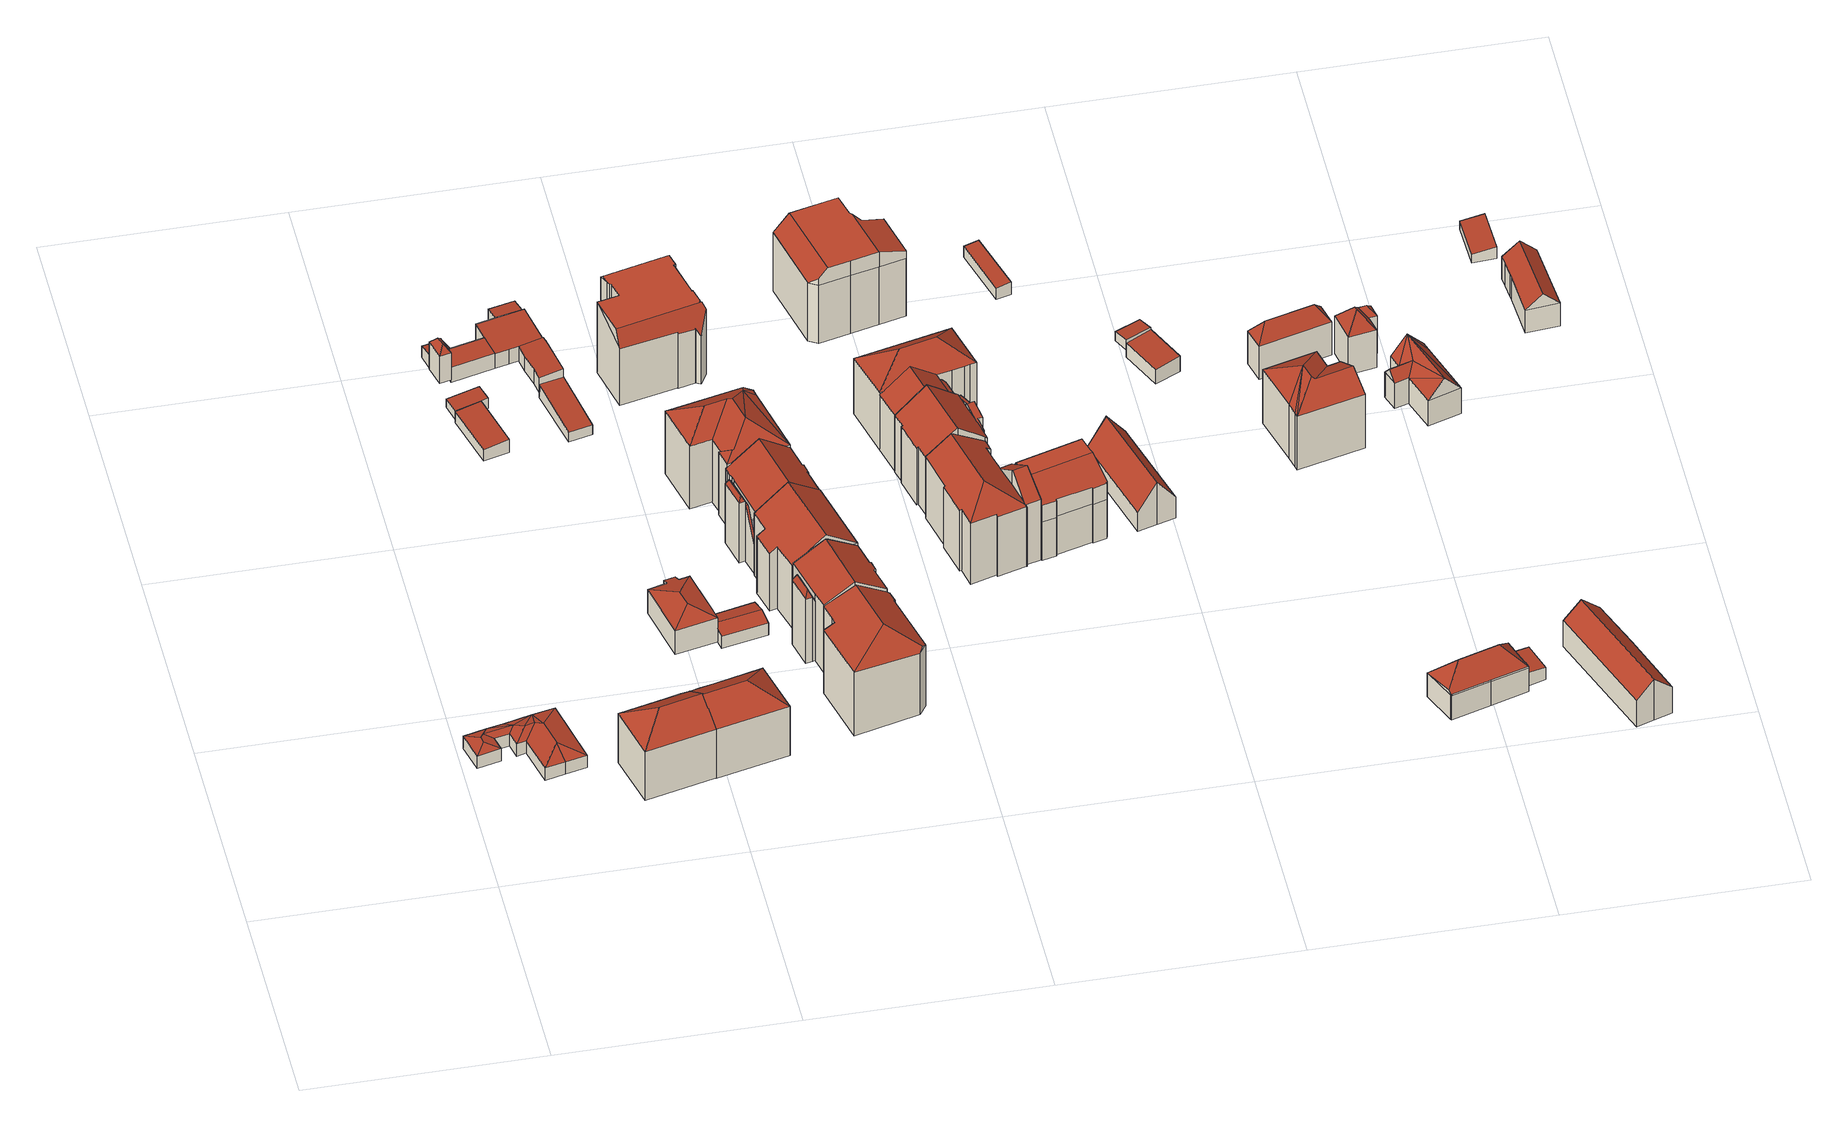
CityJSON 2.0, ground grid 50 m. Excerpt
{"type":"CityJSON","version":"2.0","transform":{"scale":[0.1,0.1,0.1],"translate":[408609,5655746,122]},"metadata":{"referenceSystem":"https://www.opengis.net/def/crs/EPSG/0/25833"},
"CityObjects":{
"building1":{"type":"Building","attributes":{"Dachtyp_tdc":"tdcFreeFormRoof","Gemeindeschluessel":14612000,"Dachneigung":16.59,"QualitaetDacherkennung":28,"Geometrietyp2DReferenz":"3000","measuredHeight":4.47,"function":"31001_9998","roofType":"5000"},"geometry":[{"type":"Solid","lod":"2","boundaries":[[[[0,1,2,3]],[[1,4,5,2]],[[4,6,7,5]],[[6,8,9,7]],[[8,10,11,9]],[[10,12,13,11]],[[12,14,15,13]],[[14,16,17,15]],[[16,18,19,17]],[[18,20,21,19]],[[20,22,23,21]],[[22,24,25,23]],[[24,26,27,25]],[[26,0,3,27]],[[28,29,24,22]],[[30,28,22,20]],[[31,32,30,20,18]],[[31,16,14]],[[16,31,18]],[[32,31,14,12]],[[10,32,12]],[[10,30,32]],[[10,28,30]],[[10,29,28]],[[8,29,10]],[[6,29,8]],[[6,33,29]],[[6,34,33]],[[34,6,4]],[[35,34,4,1]],[[35,1,0]],[[33,34,35,0,26]],[[29,33,26,24]],[[3,2,5,7,9,11,13,15,17,19,21,23,25,27]]]],"semantics":{"surfaces":[{"type":"WallSurface"},{"type":"RoofSurface"},{"type":"GroundSurface"}],"values":[[0,0,0,0,0,0,0,0,0,0,0,0,0,0,1,1,1,1,1,1,1,1,1,1,1,1,1,1,1,1,1,1,1,2]]}}]},
"building2":{"type":"Building","attributes":{"Dachtyp_tdc":"tdcFreeFormRoof","Gemeindeschluessel":14612000,"Dachneigung":33.58,"QualitaetDacherkennung":69,"Geometrietyp2DReferenz":"3000","measuredHeight":16.91,"function":"31001_9998","roofType":"5000"},"geometry":[{"type":"Solid","lod":"2","boundaries":[[[[36,37,38,39]],[[37,40,41,38]],[[40,42,43,41]],[[42,44,45,43]],[[44,46,47,45]],[[46,48,49,47]],[[48,36,39,49]],[[50,51,48]],[[52,50,48,46]],[[44,42,40,37,36,51,50,52]],[[48,51,36]],[[44,52,46]],[[39,38,41,43,45,47,49]]]],"semantics":{"surfaces":[{"type":"WallSurface"},{"type":"RoofSurface"},{"type":"GroundSurface"}],"values":[[0,0,0,0,0,0,0,1,1,1,0,0,2]]}}]},
"building3":{"type":"Building","attributes":{"Dachtyp_tdc":"tdcPolyFlatRoof","Gemeindeschluessel":14612000,"Dachneigung":4.26,"QualitaetDacherkennung":83,"Geometrietyp2DReferenz":"3000","measuredHeight":3.31,"function":"31001_9998","roofType":"2100"},"geometry":[{"type":"Solid","lod":"2","boundaries":[[[[53,54,55,56]],[[54,57,58,55]],[[57,59,60,58]],[[59,53,56,60]],[[59,57,54,53]],[[56,55,58,60]]]],"semantics":{"surfaces":[{"type":"WallSurface"},{"type":"RoofSurface"},{"type":"GroundSurface"}],"values":[[0,0,0,0,1,2]]}}]},
"building4":{"type":"Building","attributes":{"Dachtyp_tdc":"tdcFreeFormRoof","Gemeindeschluessel":14612000,"Dachneigung":53.38,"QualitaetDacherkennung":12,"Geometrietyp2DReferenz":"3000","measuredHeight":8.79,"function":"31001_9998","roofType":"5000"},"geometry":[{"type":"Solid","lod":"2","boundaries":[[[[61,62,63,64]],[[62,65,66,63]],[[65,67,68,66]],[[67,61,64,68]],[[69,67,65]],[[70,69,65,62]],[[70,62,61]],[[69,70,61,67]],[[64,63,66,68]]]],"semantics":{"surfaces":[{"type":"WallSurface"},{"type":"RoofSurface"},{"type":"GroundSurface"}],"values":[[0,0,0,0,1,1,1,1,2]]}}]},
"building5":{"type":"Building","attributes":{"Dachtyp_tdc":"tdcPolyFlatRoof","Gemeindeschluessel":14612000,"Dachneigung":4.42,"QualitaetDacherkennung":56,"Geometrietyp2DReferenz":"3000","measuredHeight":2.73,"function":"31001_9998","roofType":"2100"},"geometry":[{"type":"Solid","lod":"2","boundaries":[[[[71,72,73,74]],[[72,75,76,73]],[[75,77,78,76]],[[77,59,79,78]],[[59,71,74,79]],[[59,77,75,72,71]],[[74,73,76,78,79]]]],"semantics":{"surfaces":[{"type":"WallSurface"},{"type":"RoofSurface"},{"type":"GroundSurface"}],"values":[[0,0,0,0,0,1,2]]}}]},
"building6":{"type":"Building","attributes":{"Dachtyp_tdc":"tdcFreeFormRoof","Gemeindeschluessel":14612000,"Dachneigung":11.32,"QualitaetDacherkennung":28,"Geometrietyp2DReferenz":"3000","measuredHeight":3.62,"function":"31001_9998","roofType":"5000"},"geometry":[{"type":"Solid","lod":"2","boundaries":[[[[80,81,82,83]],[[81,84,85,82]],[[84,86,87,85]],[[86,88,89,87]],[[88,80,83,89]],[[86,84,90,91,88]],[[91,90,81,80]],[[80,88,91]],[[84,81,90]],[[83,82,85,87,89]]]],"semantics":{"surfaces":[{"type":"WallSurface"},{"type":"RoofSurface"},{"type":"GroundSurface"}],"values":[[0,0,0,0,0,1,1,0,0,2]]}}]},
"building7":{"type":"Building","attributes":{"Dachtyp_tdc":"tdcHipAndGableRoof","Gemeindeschluessel":14612000,"Dachneigung":34.45,"QualitaetDacherkennung":66,"Geometrietyp2DReferenz":"3000","measuredHeight":17.11,"function":"31001_9998","roofType":"5000"},"geometry":[{"type":"Solid","lod":"2","boundaries":[[[[46,92,44]],[[93,94,95,96,97,98,99]],[[100,101,94,93]],[[101,46,95,94]],[[46,44,96,95]],[[44,102,97,96]],[[102,103,98,97]],[[103,104,99,98]],[[104,100,93,99]],[[101,100,105]],[[104,103,102,44,92,105,100]],[[101,105,92,46]]]],"semantics":{"surfaces":[{"type":"WallSurface"},{"type":"GroundSurface"},{"type":"RoofSurface"}],"values":[[0,1,0,0,0,0,0,0,0,2,2,2]]}}]},
"building8":{"type":"Building","attributes":{"Gemeindeschluessel":14612000,"Geometrietyp2DReferenz":"3000","function":"31001_9998","roofType":"9999"},"children":["building8-1","building8-2","building8-3"]},
"building8-1":{"type":"BuildingPart","attributes":{"Dachtyp_tdc":"tdcPolyFlatRoof","Dachneigung":4.72,"QualitaetDacherkennung":77,"Geometrietyp2DReferenz":"3000","measuredHeight":4.31,"roofType":"2100"},"parents":["building8"],"geometry":[{"type":"MultiSurface","lod":"2","boundaries":[[[106,107,108,109,110]],[[107,86,111,108]],[[86,84,112,111]],[[84,113,114,112]],[[113,84,86,107,106,115]],[[109,108,111,112,114]]],"semantics":{"surfaces":[{"type":"WallSurface"},{"type":"RoofSurface"},{"type":"GroundSurface"}],"values":[0,0,0,0,1,2]}}]},
"building8-2":{"type":"BuildingPart","attributes":{"Dachtyp_tdc":"tdcPolyFlatRoof","Dachneigung":4.33,"QualitaetDacherkennung":86,"Geometrietyp2DReferenz":"3000","measuredHeight":4.28,"roofType":"2100"},"parents":["building8"],"geometry":[{"type":"MultiSurface","lod":"2","boundaries":[[[116,117,118,119]],[[117,120,121,118]],[[120,122,123,121]],[[124,125,126,127,128]],[[125,129,130,126]],[[129,131,132,130]],[[131,116,119,132]],[[131,129,125,124,122,120,117,116]],[[119,118,121,123,127,126,130,132]]],"semantics":{"surfaces":[{"type":"WallSurface"},{"type":"RoofSurface"},{"type":"GroundSurface"}],"values":[0,0,0,0,0,0,0,1,2]}}]},
"building8-3":{"type":"BuildingPart","attributes":{"Dachtyp_tdc":"tdcPolyFlatRoof","Dachneigung":5.61,"QualitaetDacherkennung":70,"Geometrietyp2DReferenz":"3000","measuredHeight":4.7,"roofType":"2100"},"parents":["building8"],"geometry":[{"type":"MultiSurface","lod":"2","boundaries":[[[122,133,134,123]],[[133,110,109,134]],[[135,136,114,113]],[[135,137,138,136]],[[137,139,140,138]],[[139,128,127,140]],[[128,139,137,135,113,115,110,133,122]],[[123,134,109,114,136,138,140,127]]],"semantics":{"surfaces":[{"type":"WallSurface"},{"type":"RoofSurface"},{"type":"GroundSurface"}],"values":[0,0,0,0,0,0,1,2]}}]},
"building9":{"type":"Building","attributes":{"Gemeindeschluessel":14612000,"Geometrietyp2DReferenz":"3000","function":"31001_9998","roofType":"9999"},"children":["building9-1","building9-2"]},
"building9-1":{"type":"BuildingPart","attributes":{"Dachtyp_tdc":"tdcGableRoof","Dachneigung":12.39,"QualitaetDacherkennung":68,"Geometrietyp2DReferenz":"3000","measuredHeight":3.84,"roofType":"3100"},"parents":["building9"],"geometry":[{"type":"MultiSurface","lod":"2","boundaries":[[[141,142,143,144]],[[142,145,146,143]],[[145,147,148,146]],[[147,149,150,148]],[[142,141,151,152]],[[145,152,151,153,147]],[[147,153,149]],[[142,152,145]],[[143,146,148,150,144]]],"semantics":{"surfaces":[{"type":"WallSurface"},{"type":"RoofSurface"},{"type":"GroundSurface"}],"values":[0,0,0,0,1,1,0,0,2]}}]},
"building9-2":{"type":"BuildingPart","attributes":{"Dachtyp_tdc":"tdcHipRoof","Dachneigung":18.88,"QualitaetDacherkennung":83,"Geometrietyp2DReferenz":"3000","measuredHeight":7.77,"roofType":"3200"},"parents":["building9"],"geometry":[{"type":"MultiSurface","lod":"2","boundaries":[[[154,155,156,150,149,153]],[[155,157,158,156]],[[157,159,160,158]],[[159,161,162,160]],[[161,163,164,162]],[[163,165,166,164]],[[165,167,168,166]],[[167,169,144,168]],[[169,141,144]],[[155,154,170]],[[167,165,163,161,159,157,171]],[[154,169,167,171,170]],[[157,155,170,171]],[[150,156,158,160,162,164,166,168,144]]],"semantics":{"surfaces":[{"type":"WallSurface"},{"type":"RoofSurface"},{"type":"GroundSurface"}],"values":[0,0,0,0,0,0,0,0,0,1,1,1,1,2]}}]},
"building10":{"type":"Building","attributes":{"Dachtyp_tdc":"tdcPolyFlatRoof","Gemeindeschluessel":14612000,"Dachneigung":3.88,"QualitaetDacherkennung":85,"Geometrietyp2DReferenz":"3000","measuredHeight":3.49,"function":"31001_9998","roofType":"2100"},"geometry":[{"type":"Solid","lod":"2","boundaries":[[[[172,173,174,175]],[[173,176,177,174]],[[176,178,179,177]],[[178,172,175,179]],[[178,176,173,172]],[[175,174,177,179]]]],"semantics":{"surfaces":[{"type":"WallSurface"},{"type":"RoofSurface"},{"type":"GroundSurface"}],"values":[[0,0,0,0,1,2]]}}]},
"building11":{"type":"Building","attributes":{"Dachtyp_tdc":"tdcPolyFlatRoof","Gemeindeschluessel":14612000,"Dachneigung":3.93,"QualitaetDacherkennung":63,"Geometrietyp2DReferenz":"3000","measuredHeight":2.96,"function":"31001_9998","roofType":"2100"},"geometry":[{"type":"Solid","lod":"2","boundaries":[[[[180,181,182,183]],[[181,184,185,182]],[[184,186,187,185]],[[186,180,183,187]],[[186,184,181,180]],[[183,182,185,187]]]],"semantics":{"surfaces":[{"type":"WallSurface"},{"type":"RoofSurface"},{"type":"GroundSurface"}],"values":[[0,0,0,0,1,2]]}}]},
"building12":{"type":"Building","attributes":{"Dachtyp_tdc":"tdcFreeFormRoof","Gemeindeschluessel":14612000,"Dachneigung":23.57,"QualitaetDacherkennung":57,"Geometrietyp2DReferenz":"3000","measuredHeight":20.54,"function":"31001_9998","roofType":"5000"},"geometry":[{"type":"Solid","lod":"2","boundaries":[[[[188,189,190,191]],[[189,192,193,190]],[[192,194,195,193]],[[194,196,197,195]],[[196,198,199,197]],[[198,200,201,199]],[[200,202,203,201]],[[202,204,205,203]],[[204,206,207,205]],[[206,208,209,207]],[[208,188,191,209]],[[200,210,211,202]],[[210,198,196,194,192,189,212,211]],[[206,204,202,211,212,188,208]],[[200,198,210]],[[189,188,212]],[[191,190,193,195,197,199,201,203,205,207,209]]]],"semantics":{"surfaces":[{"type":"WallSurface"},{"type":"RoofSurface"},{"type":"GroundSurface"}],"values":[[0,0,0,0,0,0,0,0,0,0,0,1,1,1,0,0,2]]}}]},
"building13":{"type":"Building","attributes":{"Gemeindeschluessel":14612000,"Geometrietyp2DReferenz":"3000","function":"31001_9998","roofType":"9999"},"children":["building13-1","building13-2"]},
"building13-1":{"type":"BuildingPart","attributes":{"Dachtyp_tdc":"tdcGableRoof","Dachneigung":32.53,"QualitaetDacherkennung":68,"Geometrietyp2DReferenz":"3000","measuredHeight":21.08,"roofType":"3100"},"parents":["building13"],"geometry":[{"type":"MultiSurface","lod":"2","boundaries":[[[213,214,215,216,217]],[[214,218,219,215]],[[218,220,221,219]],[[220,222,223,221]],[[222,224,225,223]],[[224,226,227,225]],[[226,228,229,227]],[[228,230,231,229]],[[230,232,233,231]],[[232,234,235,236,233]],[[230,228,226,224,222,220,218,214]],[[214,213,234,232,230]],[[216,215,219,221,223,225,227,229,231,233,236,237]]],"semantics":{"surfaces":[{"type":"WallSurface"},{"type":"RoofSurface"},{"type":"GroundSurface"}],"values":[0,0,0,0,0,0,0,0,0,0,1,1,2]}}]},
"building13-2":{"type":"BuildingPart","attributes":{"Dachtyp_tdc":"tdcFreeFormRoof","Dachneigung":66.29,"QualitaetDacherkennung":34,"Geometrietyp2DReferenz":"3000","measuredHeight":18.62,"roofType":"5000"},"parents":["building13"],"geometry":[{"type":"MultiSurface","lod":"2","boundaries":[[[238,239,240,241]],[[239,242,243,240]],[[242,217,216,243]],[[235,244,245,236]],[[244,246,247,245]],[[246,248,249,247]],[[248,250,251,249]],[[250,252,253,251]],[[252,254,255,253]],[[254,256,257,255]],[[256,258,259,257]],[[258,238,241,259]],[[246,244,260]],[[244,235,261,254,262,260]],[[254,252,250,248,262]],[[261,217,242,239,238,258,256,254]],[[248,246,260,262]],[[241,240,243,216,237,236,245,247,249,251,253,255,257,259]]],"semantics":{"surfaces":[{"type":"WallSurface"},{"type":"RoofSurface"},{"type":"GroundSurface"}],"values":[0,0,0,0,0,0,0,0,0,0,0,0,1,1,1,1,1,2]}}]},
"building14":{"type":"Building","attributes":{"Dachtyp_tdc":"tdcFreeFormRoof","Gemeindeschluessel":14612000,"Dachneigung":36.19,"QualitaetDacherkennung":59,"Geometrietyp2DReferenz":"3000","measuredHeight":21.48,"function":"31001_9998","roofType":"5000"},"geometry":[{"type":"Solid","lod":"2","boundaries":[[[[263,264,265,266]],[[264,267,268,265]],[[267,269,270,268]],[[269,271,272,270]],[[271,273,274,272]],[[273,275,276,274]],[[275,277,278,276]],[[277,263,266,278]],[[275,273,279,280,267,264,263,277]],[[279,271,269,280]],[[269,267,280]],[[273,271,279]],[[266,265,268,270,272,274,276,278]]]],"semantics":{"surfaces":[{"type":"WallSurface"},{"type":"RoofSurface"},{"type":"GroundSurface"}],"values":[[0,0,0,0,0,0,0,0,1,1,0,0,2]]}}]},
"building15":{"type":"Building","attributes":{"Dachtyp_tdc":"tdcFreeFormRoof","Gemeindeschluessel":14612000,"Dachneigung":33.84,"QualitaetDacherkennung":72,"Geometrietyp2DReferenz":"3000","measuredHeight":20.75,"function":"31001_9998","roofType":"5000"},"geometry":[{"type":"Solid","lod":"2","boundaries":[[[[281,282,283,284]],[[282,285,286,283]],[[285,287,288,286]],[[287,289,290,288]],[[289,291,292,290]],[[291,293,294,292]],[[293,295,296,294]],[[295,297,298,296]],[[297,299,300,298]],[[301,302,303,297,295]],[[289,293,291]],[[304,293,289]],[[304,295,293]],[[304,301,295]],[[301,304,305]],[[306,304,289,287]],[[306,287,285]],[[307,308,305,304,306,285,282]],[[307,282,281]],[[308,307,281,309]],[[302,301,305,308,309,310]],[[303,302,310,299]],[[303,299,297]],[[299,310,311,300]],[[310,309,312,311]],[[309,281,284,312]],[[300,311,312,284,283,286,288,290,292,294,296,298]]]],"semantics":{"surfaces":[{"type":"WallSurface"},{"type":"RoofSurface"},{"type":"GroundSurface"}],"values":[[0,0,0,0,0,0,0,0,0,1,1,1,1,1,1,1,1,1,1,1,1,1,1,0,0,0,2]]}}]},
"building16":{"type":"Building","attributes":{"Gemeindeschluessel":14612000,"Geometrietyp2DReferenz":"3000","function":"31001_9998","roofType":"9999"},"children":["building16-1","building16-2"]},
"building16-1":{"type":"BuildingPart","attributes":{"Dachtyp_tdc":"tdcFreeFormRoof","Dachneigung":63.47,"QualitaetDacherkennung":53,"Geometrietyp2DReferenz":"3000","measuredHeight":16.87,"roofType":"5000"},"parents":["building16"],"geometry":[{"type":"MultiSurface","lod":"2","boundaries":[[[313,314,315,316]],[[314,317,318,315]],[[317,319,320,318]],[[319,321,322,320]],[[321,323,324,322]],[[323,325,326,324]],[[325,327,328,326]],[[325,323,321,329]],[[321,319,330,329]],[[319,317,330]],[[317,314,313,331]],[[317,331,327,325,329,330]],[[316,315,318,320,322,324,326,328,332]]],"semantics":{"surfaces":[{"type":"WallSurface"},{"type":"RoofSurface"},{"type":"GroundSurface"}],"values":[0,0,0,0,0,0,0,1,1,1,1,1,2]}}]},
"building16-2":{"type":"BuildingPart","attributes":{"Dachtyp_tdc":"tdcGableRoof","Dachneigung":36.15,"QualitaetDacherkennung":74,"Geometrietyp2DReferenz":"3000","measuredHeight":21.05,"roofType":"3100"},"parents":["building16"],"geometry":[{"type":"MultiSurface","lod":"2","boundaries":[[[333,334,335,336]],[[334,337,338,335]],[[337,339,340,338]],[[339,341,342,340]],[[341,343,344,342]],[[343,345,346,344]],[[345,347,348,346]],[[347,349,350,348]],[[349,351,352,350]],[[351,353,354,352]],[[353,355,356,354]],[[355,357,358,356]],[[357,359,313,316,358]],[[360,333,336,328,327]],[[357,355,353,351,349,347,345,343]],[[343,341,339,337,334,333,360,359,357]],[[336,335,338,340,342,344,346,348,350,352,354,356,358,316,332,328]]],"semantics":{"surfaces":[{"type":"WallSurface"},{"type":"RoofSurface"},{"type":"GroundSurface"}],"values":[0,0,0,0,0,0,0,0,0,0,0,0,0,0,1,1,2]}}]},
"building17":{"type":"Building","attributes":{"Dachtyp_tdc":"tdcFreeFormRoof","Gemeindeschluessel":14612000,"Dachneigung":0.936,"QualitaetDacherkennung":38,"Geometrietyp2DReferenz":"3000","measuredHeight":18.63,"function":"31001_9998","roofType":"5000"},"geometry":[{"type":"Solid","lod":"2","boundaries":[[[[361,362,363,364]],[[362,365,366,363]],[[365,367,368,366]],[[367,369,370,368]],[[369,371,372,370]],[[371,373,374,372]],[[373,375,376,374]],[[375,377,378,376]],[[377,379,380,378]],[[379,381,382,380]],[[381,383,384,382]],[[383,385,386,384]],[[385,387,388,386]],[[387,389,390,388]],[[389,391,392,390]],[[391,393,394,392]],[[393,395,396,394]],[[395,397,398,396]],[[397,399,400,398]],[[399,361,364,400]],[[401,361,399,402]],[[383,381,379,377,375,403,404,387,385]],[[369,367,365,362,401,402,397,395,393,391,389,404,403,373,371]],[[389,387,404]],[[399,397,402]],[[362,361,401]],[[375,373,403]],[[364,363,366,368,370,372,374,376,378,380,382,384,386,388,390,392,394,396,398,400]]]],"semantics":{"surfaces":[{"type":"WallSurface"},{"type":"RoofSurface"},{"type":"GroundSurface"}],"values":[[0,0,0,0,0,0,0,0,0,0,0,0,0,0,0,0,0,0,0,0,1,1,1,0,0,0,0,2]]}}]},
"building18":{"type":"Building","attributes":{"Gemeindeschluessel":14612000,"Geometrietyp2DReferenz":"3000","function":"31001_9998","roofType":"9999"},"children":["building18-1","building18-2"]},
"building18-1":{"type":"BuildingPart","attributes":{"Dachtyp_tdc":"tdcHipAndGableRoof","Dachneigung":32.9,"QualitaetDacherkennung":63,"Geometrietyp2DReferenz":"3000","measuredHeight":19.96,"roofType":"5000"},"parents":["building18"],"geometry":[{"type":"MultiSurface","lod":"2","boundaries":[[[405,406,407,408]],[[406,409,410,407]],[[409,411,412,410]],[[411,413,414,412]],[[413,415,416,417,414]],[[418,419,420,421,422]],[[419,423,424,420]],[[423,425,426,424]],[[425,427,428,426]],[[427,429,430,428]],[[429,431,432,430]],[[425,423,419,418,433,434]],[[433,435,436,437,415,413,411,409,406,405,438,439,434]],[[439,440,441,431,429,427,425,434]],[[432,442,443,444,445,408,407,410,412,414,417,446,447,421,420,424,426,428,430]],[[431,441,442,432]],[[441,440,443,442]],[[440,439,444,443]],[[439,438,445,444]],[[438,405,408,445]]],"semantics":{"surfaces":[{"type":"WallSurface"},{"type":"RoofSurface"},{"type":"GroundSurface"}],"values":[0,0,0,0,0,0,0,0,0,0,0,1,1,1,2,0,0,0,0,0]}}]},
"building18-2":{"type":"BuildingPart","attributes":{"Dachtyp_tdc":"tdcGableRoof","Dachneigung":37.23,"QualitaetDacherkennung":69,"Geometrietyp2DReferenz":"3000","measuredHeight":20.01,"roofType":"3100"},"parents":["building18"],"geometry":[{"type":"MultiSurface","lod":"2","boundaries":[[[448,422,421,449]],[[416,450,451,417]],[[450,452,453,451]],[[452,454,455,453]],[[454,456,457,455]],[[456,448,449,457]],[[452,450,416,437,458]],[[458,435,459,422,448,456,454,452]],[[449,421,447,446,417,451,453,455,457]]],"semantics":{"surfaces":[{"type":"WallSurface"},{"type":"RoofSurface"},{"type":"GroundSurface"}],"values":[0,0,0,0,0,0,1,1,2]}}]},
"building19":{"type":"Building","attributes":{"Gemeindeschluessel":14612000,"Geometrietyp2DReferenz":"3000","function":"31001_9998","roofType":"9999"},"children":["building19-1","building19-2"]},
"building19-1":{"type":"BuildingPart","attributes":{"Dachtyp_tdc":"tdcGableRoof","Dachneigung":38.01,"QualitaetDacherkennung":76,"Geometrietyp2DReferenz":"3000","measuredHeight":20.16,"roofType":"3100"},"parents":["building19"],"geometry":[{"type":"MultiSurface","lod":"2","boundaries":[[[460,461,462,463]],[[461,464,465,462]],[[464,466,467,465]],[[466,468,469,467]],[[468,470,471,469]],[[472,473,474,475]],[[473,476,477,474]],[[476,460,463,477]],[[472,478,479,480,481,482,483,484,470,468]],[[468,466,464,461,460,476,473,472]],[[463,462,465,467,469,471,485,486,487,488,489,475,474,477]],[[470,484,490,485,471]],[[480,479,488,487,491]],[[479,478,489,488]],[[478,472,475,489]]],"semantics":{"surfaces":[{"type":"WallSurface"},{"type":"RoofSurface"},{"type":"GroundSurface"}],"values":[0,0,0,0,0,0,0,0,1,1,2,0,0,0,0]}}]},
"building19-2":{"type":"BuildingPart","attributes":{"Dachtyp_tdc":"tdcGableRoof","Dachneigung":15.48,"QualitaetDacherkennung":27,"Geometrietyp2DReferenz":"3000","measuredHeight":16.32,"roofType":"3100"},"parents":["building19"],"geometry":[{"type":"MultiSurface","lod":"2","boundaries":[[[492,491,487,493]],[[490,494,495,485]],[[494,496,497,495]],[[496,498,499,497]],[[498,500,501,499]],[[500,502,503,501]],[[502,504,505,503]],[[504,506,507,505]],[[506,508,509,507]],[[508,492,493,509]],[[504,502,500,498,496,494,490,483,510]],[[510,481,491,492,508,506,504]],[[493,487,486,485,495,497,499,501,503,505,507,509]]],"semantics":{"surfaces":[{"type":"WallSurface"},{"type":"RoofSurface"},{"type":"GroundSurface"}],"values":[0,0,0,0,0,0,0,0,0,0,1,1,2]}}]},
"building20":{"type":"Building","attributes":{"Gemeindeschluessel":14612000,"Geometrietyp2DReferenz":"3000","function":"31001_9998","roofType":"9999"},"children":["building20-1","building20-2","building20-3"]},
"building20-1":{"type":"BuildingPart","attributes":{"Dachtyp_tdc":"tdcHipRoof","Dachneigung":39.31,"QualitaetDacherkennung":62,"Geometrietyp2DReferenz":"3000","measuredHeight":19.42,"roofType":"3200"},"parents":["building20"],"geometry":[{"type":"MultiSurface","lod":"2","boundaries":[[[511,512,513,514,515]],[[516,517,518,519,520]],[[517,521,522,518]],[[521,523,524,522]],[[523,525,526,524]],[[525,527,528,526]],[[527,511,515,528]],[[517,516,529]],[[523,521,530]],[[516,531,512,511,527,525,523,530,529]],[[521,517,529,530]],[[515,514,519,518,522,524,526,528]]],"semantics":{"surfaces":[{"type":"WallSurface"},{"type":"RoofSurface"},{"type":"GroundSurface"}],"values":[0,0,0,0,0,0,0,1,1,1,1,2]}}]},
"building20-2":{"type":"BuildingPart","attributes":{"Dachtyp_tdc":"tdcGableRoof","Dachneigung":37.96,"QualitaetDacherkennung":73,"Geometrietyp2DReferenz":"3000","measuredHeight":19.42,"roofType":"3100"},"parents":["building20"],"geometry":[{"type":"MultiSurface","lod":"2","boundaries":[[[532,533,534,535]],[[533,520,519,534]],[[513,536,537,514]],[[538,539,540,541,542,543]],[[533,541,540,531,520]],[[532,542,541,533]],[[513,512,539,538,536]],[[537,535,534,519,514]]],"semantics":{"surfaces":[{"type":"WallSurface"},{"type":"RoofSurface"},{"type":"GroundSurface"}],"values":[0,0,0,1,1,0,0,2]}}]},
"building20-3":{"type":"BuildingPart","attributes":{"Dachtyp_tdc":"tdcPolyFlatRoof","Dachneigung":33.22,"QualitaetDacherkennung":48,"Geometrietyp2DReferenz":"3000","measuredHeight":15.07,"roofType":"2100"},"parents":["building20"],"geometry":[{"type":"MultiSurface","lod":"2","boundaries":[[[544,545,537,536,538]],[[544,546,547,545]],[[546,548,549,547]],[[548,542,532,535,549]],[[542,548,546,544,538,543]],[[537,545,547,549,535]]],"semantics":{"surfaces":[{"type":"WallSurface"},{"type":"RoofSurface"},{"type":"GroundSurface"}],"values":[0,0,0,0,1,2]}}]},
"building21":{"type":"Building","attributes":{"Dachtyp_tdc":"tdcFreeFormRoof","Gemeindeschluessel":14612000,"Dachneigung":0.011,"QualitaetDacherkennung":50,"Geometrietyp2DReferenz":"3000","measuredHeight":18.97,"function":"31001_9998","roofType":"5000"},"geometry":[{"type":"Solid","lod":"2","boundaries":[[[[550,551,552,553]],[[551,554,555,552]],[[554,556,557,555]],[[556,558,559,557]],[[558,560,561,559]],[[560,562,563,561]],[[562,564,565,563]],[[564,566,567,565]],[[566,568,569,567]],[[568,550,553,569]],[[570,571,572,573,564]],[[574,575,576,577,578]],[[577,579,580,572,571,581,578]],[[558,578,581,560]],[[560,581,571,570,562]],[[566,573,572,580,568]],[[550,579,577,576,551]],[[568,580,579,550]],[[556,574,578,558]],[[551,576,575,554]],[[554,575,574,556]],[[564,573,566]],[[562,570,564]],[[553,552,555,557,559,561,563,565,567,569]]]],"semantics":{"surfaces":[{"type":"WallSurface"},{"type":"RoofSurface"},{"type":"GroundSurface"}],"values":[[0,0,0,0,0,0,0,0,0,0,1,1,1,0,0,0,0,0,0,0,0,0,0,2]]}}]},
"building22":{"type":"Building","attributes":{"Dachtyp_tdc":"tdcFreeFormRoof","Gemeindeschluessel":14612000,"Dachneigung":59.17,"QualitaetDacherkennung":65,"Geometrietyp2DReferenz":"3000","measuredHeight":17.36,"function":"31001_9998","roofType":"5000"},"geometry":[{"type":"Solid","lod":"2","boundaries":[[[[582,583,584,585]],[[583,586,587,584]],[[586,588,589,587]],[[588,590,591,589]],[[590,592,593,591]],[[592,594,595,593]],[[594,596,597,595]],[[598,599,600,601,602,603,604,605,606,607,608]],[[609,610,611,594,612,613,614,615,616,617,618,619,620]],[[603,621,620,619,604]],[[622,621,603,623]],[[624,620,621,622]],[[625,609,620,624]],[[626,618,617,582]],[[627,605,604,619,618,626]],[[582,617,616,583]],[[583,616,615,586]],[[586,615,614,588]],[[588,614,613,590]],[[590,613,612,592]],[[592,612,594]],[[596,611,610,628]],[[594,611,596]],[[628,610,609,625]],[[629,608,607,630]],[[631,598,608,629]],[[630,607,606,632]],[[632,606,605,627]],[[623,603,602,633]],[[633,602,601,634]],[[634,601,600,635]],[[626,582,585,636]],[[635,600,599,637]],[[637,599,598,631]],[[597,638,639,640,641,642,643,644,645,646,647,648,649,650,651,636,585,584,587,589,591,593,595]],[[596,628,638,597]],[[628,625,639,638]],[[625,624,640,639]],[[624,622,641,640]],[[622,623,642,641]],[[623,633,643,642]],[[633,634,644,643]],[[634,635,645,644]],[[635,637,646,645]],[[637,631,647,646]],[[631,629,648,647]],[[629,630,649,648]],[[630,632,650,649]],[[632,627,651,650]],[[627,626,636,651]]]],"semantics":{"surfaces":[{"type":"WallSurface"},{"type":"RoofSurface"},{"type":"GroundSurface"}],"values":[[0,0,0,0,0,0,0,1,1,1,0,0,0,0,0,0,0,0,0,0,0,0,0,0,0,0,0,0,0,0,0,0,0,0,2,0,0,0,0,0,0,0,0,0,0,0,0,0,0,0]]}}]},
"building23":{"type":"Building","attributes":{"Dachtyp_tdc":"tdcGableRoof","Gemeindeschluessel":14612000,"Dachneigung":55.32,"QualitaetDacherkennung":84,"Geometrietyp2DReferenz":"3000","measuredHeight":10.95,"function":"31001_9998","roofType":"3100"},"geometry":[{"type":"Solid","lod":"2","boundaries":[[[[652,653,654,655]],[[653,656,657,654]],[[656,658,659,657]],[[658,660,661,659]],[[660,662,663,661]],[[662,664,665,663]],[[664,666,667,665]],[[666,652,655,667]],[[662,660,658,656,653]],[[653,652,666,664,662]],[[655,654,657,659,661,663,665,667]]]],"semantics":{"surfaces":[{"type":"WallSurface"},{"type":"RoofSurface"},{"type":"GroundSurface"}],"values":[[0,0,0,0,0,0,0,0,1,1,2]]}}]},
"building24":{"type":"Building","attributes":{"Dachtyp_tdc":"tdcPolyFlatRoof","Gemeindeschluessel":14612000,"Dachneigung":4.28,"QualitaetDacherkennung":57,"Geometrietyp2DReferenz":"3000","measuredHeight":3.16,"function":"31001_9998","roofType":"2100"},"geometry":[{"type":"Solid","lod":"2","boundaries":[[[[668,669,670,671]],[[669,672,673,670]],[[672,674,675,673]],[[674,668,671,675]],[[674,672,669,668]],[[671,670,673,675]]]],"semantics":{"surfaces":[{"type":"WallSurface"},{"type":"RoofSurface"},{"type":"GroundSurface"}],"values":[[0,0,0,0,1,2]]}}]},
"building25":{"type":"Building","attributes":{"Dachtyp_tdc":"tdcPolyFlatRoof","Gemeindeschluessel":14612000,"Dachneigung":5.81,"QualitaetDacherkennung":53,"Geometrietyp2DReferenz":"3000","measuredHeight":2.73,"function":"31001_9998","roofType":"2100"},"geometry":[{"type":"Solid","lod":"2","boundaries":[[[[676,677,678,679]],[[677,680,681,678]],[[680,682,683,681]],[[682,676,679,683]],[[682,680,677,676]],[[679,678,681,683]]]],"semantics":{"surfaces":[{"type":"WallSurface"},{"type":"RoofSurface"},{"type":"GroundSurface"}],"values":[[0,0,0,0,1,2]]}}]},
"building26":{"type":"Building","attributes":{"Dachtyp_tdc":"tdcPolyFlatRoof","Gemeindeschluessel":14612000,"Dachneigung":4.14,"QualitaetDacherkennung":71,"Geometrietyp2DReferenz":"3000","measuredHeight":4.17,"function":"31001_9998","roofType":"2100"},"geometry":[{"type":"Solid","lod":"2","boundaries":[[[[684,685,686,687]],[[685,688,689,686]],[[688,690,691,689]],[[690,684,687,691]],[[690,688,685,684]],[[687,686,689,691]]]],"semantics":{"surfaces":[{"type":"WallSurface"},{"type":"RoofSurface"},{"type":"GroundSurface"}],"values":[[0,0,0,0,1,2]]}}]},
"building27":{"type":"Building","attributes":{"Dachtyp_tdc":"tdcFreeFormRoof","Gemeindeschluessel":14612000,"Dachneigung":48.83,"QualitaetDacherkennung":59,"Geometrietyp2DReferenz":"3000","measuredHeight":10.86,"function":"31001_9998","roofType":"5000"},"geometry":[{"type":"Solid","lod":"2","boundaries":[[[[692,693,694,695]],[[696,697,698,699]],[[700,701,702,703,704,705,706,707]],[[696,699,701,700]],[[699,692,702,701]],[[692,695,703,702]],[[695,708,704,703]],[[708,709,705,704]],[[709,710,706,705]],[[710,711,707,706]],[[711,696,700,707]],[[712,710,713]],[[698,697,714,715,693]],[[693,715,712,713,716,717,694]],[[714,718,710,712,715]],[[710,718,711]],[[711,718,714,697,696]],[[708,717,716,709]],[[695,694,717,708]],[[709,716,713,710]],[[699,698,693,692]]]],"semantics":{"surfaces":[{"type":"WallSurface"},{"type":"GroundSurface"},{"type":"RoofSurface"}],"values":[[0,0,1,0,0,0,0,0,0,0,0,2,2,2,2,0,0,0,0,0,0]]}}]},
"building28":{"type":"Building","attributes":{"Dachtyp_tdc":"tdcFreeFormRoof","Gemeindeschluessel":14612000,"Dachneigung":29.68,"QualitaetDacherkennung":54,"Geometrietyp2DReferenz":"3000","measuredHeight":17.38,"function":"31001_9998","roofType":"5000"},"geometry":[{"type":"Solid","lod":"2","boundaries":[[[[719,720,721,722]],[[720,723,724,721]],[[723,725,726,724]],[[725,727,728,726]],[[727,729,730,728]],[[729,731,732,730]],[[731,733,734,732]],[[733,719,722,734]],[[735,729,736]],[[735,731,729]],[[735,733,731]],[[733,735,719]],[[737,738,736,729,727]],[[737,727,725]],[[738,737,725,723]],[[735,736,738,723,720]],[[735,720,719]],[[722,721,724,726,728,730,732,734]]]],"semantics":{"surfaces":[{"type":"WallSurface"},{"type":"RoofSurface"},{"type":"GroundSurface"}],"values":[[0,0,0,0,0,0,0,0,1,1,1,1,1,0,1,1,1,2]]}}]},
"building29":{"type":"Building","attributes":{"Dachtyp_tdc":"tdcPolyFlatRoof","Gemeindeschluessel":14612000,"Dachneigung":3.92,"QualitaetDacherkennung":62,"Geometrietyp2DReferenz":"3000","measuredHeight":3.57,"function":"31001_2000","roofType":"2100"},"geometry":[{"type":"Solid","lod":"2","boundaries":[[[[739,740,741,742]],[[740,743,744,741]],[[743,745,746,744]],[[745,747,748,746]],[[747,739,742,748]],[[747,745,743,740,739]],[[742,741,744,746,748]]]],"semantics":{"surfaces":[{"type":"WallSurface"},{"type":"RoofSurface"},{"type":"GroundSurface"}],"values":[[0,0,0,0,0,1,2]]}}]},
"building30":{"type":"Building","attributes":{"Dachtyp_tdc":"tdcFreeFormRoof","Gemeindeschluessel":14612000,"Dachneigung":54.3,"QualitaetDacherkennung":3,"Geometrietyp2DReferenz":"3000","measuredHeight":12.2,"function":"31001_9998","roofType":"5000"},"geometry":[{"type":"Solid","lod":"2","boundaries":[[[[749,750,751,752]],[[750,753,754,751]],[[753,755,756,754]],[[755,749,752,756]],[[757,758,755,753]],[[757,753,750]],[[758,757,750,749]],[[758,749,755]],[[752,751,754,756]]]],"semantics":{"surfaces":[{"type":"WallSurface"},{"type":"RoofSurface"},{"type":"GroundSurface"}],"values":[[0,0,0,0,1,1,1,1,2]]}}]},
"building31":{"type":"Building","attributes":{"Dachtyp_tdc":"tdcFreeFormRoof","Gemeindeschluessel":14612000,"Dachneigung":52.22,"QualitaetDacherkennung":4,"Geometrietyp2DReferenz":"3000","measuredHeight":13.64,"function":"31001_9998","roofType":"5000"},"geometry":[{"type":"Solid","lod":"2","boundaries":[[[[759,760,761,762]],[[760,763,764,761]],[[763,765,766,764]],[[765,767,768,766]],[[767,769,770,768]],[[769,759,762,770]],[[771,772,769,767]],[[771,767,765]],[[773,772,771,765,763]],[[774,773,763,760]],[[774,760,759]],[[772,773,774,759,769]],[[762,761,764,766,768,770]]]],"semantics":{"surfaces":[{"type":"WallSurface"},{"type":"RoofSurface"},{"type":"GroundSurface"}],"values":[[0,0,0,0,0,0,1,1,1,1,1,1,2]]}}]},
"building32":{"type":"Building","attributes":{"Dachtyp_tdc":"tdcGableRoof","Gemeindeschluessel":14612000,"Dachneigung":43.52,"QualitaetDacherkennung":79,"Geometrietyp2DReferenz":"3000","measuredHeight":10.6,"function":"31001_2000","roofType":"3100"},"geometry":[{"type":"Solid","lod":"2","boundaries":[[[[775,776,777,778]],[[776,779,780,777]],[[779,781,782,780]],[[781,783,784,782]],[[783,785,786,784]],[[785,787,788,786]],[[787,775,778,788]],[[783,781,779,776]],[[776,775,787,785,783]],[[778,777,780,782,784,786,788]]]],"semantics":{"surfaces":[{"type":"WallSurface"},{"type":"RoofSurface"},{"type":"GroundSurface"}],"values":[[0,0,0,0,0,0,0,1,1,2]]}}]},
"building33":{"type":"Building","attributes":{"Dachtyp_tdc":"tdcFreeFormRoof","Gemeindeschluessel":14612000,"Dachneigung":48.95,"QualitaetDacherkennung":40,"Geometrietyp2DReferenz":"3000","measuredHeight":10.92,"function":"31001_9998","roofType":"5000"},"geometry":[{"type":"Solid","lod":"2","boundaries":[[[[789,790,791,792]],[[790,793,794,791]],[[793,795,796,794]],[[795,797,798,796]],[[797,799,800,798]],[[799,801,802,800]],[[801,803,804,802]],[[803,805,806,804]],[[805,789,792,806]],[[807,808,805,803]],[[790,809,793]],[[807,809,790]],[[807,810,809]],[[803,810,807]],[[810,803,801]],[[810,801,799]],[[809,797,795]],[[809,799,797]],[[799,809,810]],[[809,795,793]],[[808,807,790,789]],[[808,789,805]],[[792,791,794,796,798,800,802,804,806]]]],"semantics":{"surfaces":[{"type":"WallSurface"},{"type":"RoofSurface"},{"type":"GroundSurface"}],"values":[[0,0,0,0,0,0,0,0,0,1,1,1,1,1,1,0,1,1,1,0,1,0,2]]}}]},
"building34":{"type":"Building","attributes":{"Dachtyp_tdc":"tdcPolyFlatRoof","Gemeindeschluessel":14612000,"Dachneigung":8.46,"QualitaetDacherkennung":88,"Geometrietyp2DReferenz":"3000","measuredHeight":2.97,"function":"31001_9998","roofType":"2100"},"geometry":[{"type":"Solid","lod":"2","boundaries":[[[[811,812,813,814]],[[812,815,816,813]],[[815,817,818,816]],[[817,811,814,818]],[[817,815,812,811]],[[814,813,816,818]]]],"semantics":{"surfaces":[{"type":"WallSurface"},{"type":"RoofSurface"},{"type":"GroundSurface"}],"values":[[0,0,0,0,1,2]]}}]},
"building35":{"type":"Building","attributes":{"Dachtyp_tdc":"tdcFreeFormRoof","Gemeindeschluessel":14612000,"Dachneigung":42.93,"QualitaetDacherkennung":75,"Geometrietyp2DReferenz":"3000","measuredHeight":9.22,"function":"31001_9998","roofType":"5000"},"geometry":[{"type":"Solid","lod":"2","boundaries":[[[[819,820,821,822]],[[820,823,824,821]],[[823,825,826,824]],[[825,827,828,826]],[[827,829,830,828]],[[829,831,832,830]],[[831,833,834,832]],[[833,819,822,834]],[[835,827,825,836]],[[829,835,836,823,820,819,833,831]],[[825,823,836]],[[829,827,835]],[[822,821,824,826,828,830,832,834]]]],"semantics":{"surfaces":[{"type":"WallSurface"},{"type":"RoofSurface"},{"type":"GroundSurface"}],"values":[[0,0,0,0,0,0,0,0,1,1,0,0,2]]}}]}
},
"vertices":[
[73,330,62],[23,318,62],[23,318,30],[73,330,30],[9,381,62],[9,381,30],[58,393,62],[58,393,30],[91,400,62],[91,400,30],[153,415,62],[153,415,30],[200,425,62],[200,425,30],[233,277,62],[233,277,30],[188,267,62],[188,267,30],[146,257,62],[146,257,30],[126,342,62],[126,342,30],[106,337,62],[106,337,30],[98,369,62],[98,369,30],[66,362,62],[66,362,30],[130,376,71],[110,388,66],[151,381,71],[180,311,75],[166,371,75],[47,374,66],[39,362,69],[42,349,69],
[296,283,154],[398,308,154],[398,308,27],[296,283,27],[427,315,154],[427,315,27],[443,318,154],[443,318,27],[445,319,154],[445,319,27],[473,200,154],[473,200,27],[325,164,154],[325,164,27],[368,239,196],[296,283,155],[459,261,196],
[268,1186,80],[214,1172,75],[214,1172,46],[268,1186,46],[183,1293,75],[183,1293,46],[237,1307,80],[237,1307,46],
[196,1395,135],[172,1390,135],[172,1390,64],[196,1395,64],[161,1435,135],[161,1435,64],[185,1441,135],[185,1441,64],[176,1426,151],[181,1405,152],
[183,1293,76],[173,1331,76],[173,1331,54],[183,1293,54],[242,1348,81],[242,1348,54],[252,1311,81],[252,1311,54],[237,1307,54],
[153,1469,96],[195,1478,96],[195,1478,67],[153,1469,67],[203,1445,101],[203,1445,67],[185,1441,101],[185,1441,67],[161,1435,101],[161,1435,67],[203,1446,103],[161,1436,103],
[459,259,196],[598,355,25],[627,236,25],[473,200,25],[445,319,25],[447,319,25],[465,324,25],[497,331,25],[598,355,154],[627,236,154],[447,319,154],[465,324,154],[497,331,154],[551,281,196],
[287,1417,97],[196,1395,97],[196,1395,58],[287,1417,58],[287,1417,96],[185,1441,58],[203,1445,58],[276,1463,101],[276,1463,58],[280,1448,99],
[358,1332,96],[353,1357,96],[353,1357,58],[358,1332,58],[343,1399,96],[343,1399,58],[337,1429,96],[337,1429,58],[388,1441,100],[391,1431,100],[391,1431,58],[388,1441,58],[388,1441,96],[395,1411,100],[395,1411,58],[408,1343,100],[408,1343,58],
[317,1424,96],[317,1424,58],[267,1500,105],[267,1500,58],[312,1511,105],[312,1511,58],[368,1524,105],[368,1524,58],
[546,624,63],[642,645,63],[642,645,32],[546,624,32],[656,580,63],[656,580,32],[559,560,63],[559,560,32],[555,580,63],[555,580,32],[552,593,71],[649,613,71],[555,580,68],
[555,580,95],[467,561,94],[467,561,32],[439,690,94],[439,690,32],[479,699,95],[479,699,32],[476,715,89],[476,715,32],[500,720,89],[500,720,32],[504,705,94],[504,705,32],[527,710,95],[527,710,32],[546,624,95],[503,617,110],[495,653,110],
[408,1343,80],[437,1205,70],[437,1205,45],[408,1343,45],[387,1193,70],[387,1193,45],[358,1332,80],[358,1332,45],
[357,1564,93],[368,1524,96],[368,1524,66],[357,1564,66],[312,1511,96],[312,1511,66],[302,1551,93],[302,1551,66],
[740,458,199],[872,488,186],[872,488,24],[740,458,24],[877,487,183],[877,487,24],[883,463,183],[883,463,24],[880,463,184],[880,463,24],[915,324,184],[915,324,24],[899,302,184],[899,302,24],[761,268,189],[761,268,24],[729,402,189],[729,402,24],[752,408,199],[752,408,24],[749,420,199],[749,420,24],[907,314,190],[837,352,229],[808,473,229],
[708,592,200],[775,608,237],[775,608,26],[708,592,26],[708,592,110],[842,624,193],[842,624,26],[854,572,193],[854,572,26],[858,573,191],[858,573,26],[863,551,191],[863,551,26],[858,550,193],[858,550,26],[872,488,194],[872,488,26],[806,473,237],[806,473,26],[740,458,201],[740,458,26],[731,495,200],[731,495,182],[731,495,26],[716,560,26],
[709,570,158],[708,575,148],[708,575,26],[709,570,26],[705,591,110],[705,591,26],[726,493,194],[726,493,26],[711,490,194],[711,490,26],[697,551,194],[697,551,26],[700,552,194],[700,552,26],[707,554,194],[707,554,26],[713,555,194],[713,555,26],[712,559,184],[712,559,26],[710,567,166],[710,567,26],[717,499,211],[716,560,185],[706,545,212],
[659,705,180],[676,709,192],[676,709,31],[659,705,31],[665,757,193],[665,757,31],[802,790,199],[802,790,31],[842,624,199],[842,624,31],[705,591,193],[705,591,31],[689,653,192],[689,653,31],[673,649,180],[673,649,31],[776,608,246],[736,774,246],
[579,962,202],[554,1072,202],[554,1072,39],[579,962,39],[712,1108,202],[712,1108,39],[716,1109,202],[716,1109,39],[733,1097,202],[733,1097,39],[735,1089,202],[735,1089,39],[736,1082,202],[736,1082,39],[771,926,202],[771,926,39],[640,896,202],[640,896,39],[631,935,202],[631,935,39],[693,975,246],[659,921,216],[656,920,216],[710,1082,219],[680,1034,246],[714,1098,209],[622,1030,240],[669,1041,240],[626,973,202],[635,936,202],[635,936,39],[626,973,39],
[668,758,110],[665,757,110],[665,757,35],[668,758,35],[655,796,190],[655,796,35],[642,793,190],[642,793,35],[628,856,190],[628,856,35],[631,857,191],[631,857,35],[640,859,191],[640,859,35],[645,860,180],[645,860,35],[635,852,203],[647,801,204],[660,793,182],[660,793,35],
[643,869,193],[641,875,193],[641,875,35],[643,869,35],[639,886,193],[639,886,35],[637,895,193],[637,895,35],[640,896,196],[640,896,35],[707,911,245],[707,911,35],[771,926,196],[771,926,35],[783,873,196],[783,873,35],[787,874,193],[787,874,35],[792,850,193],[792,850,35],[789,849,196],[789,849,35],[802,790,196],[802,790,35],[738,775,245],[738,775,35],[668,758,193],[645,860,193],
[645,1491,221],[654,1454,230],[654,1454,46],[645,1491,46],[650,1453,230],[650,1453,46],[669,1372,231],[669,1372,46],[671,1372,231],[671,1372,46],[679,1339,232],[679,1339,46],[677,1337,232],[677,1337,46],[689,1330,216],[689,1330,46],[673,1304,170],[673,1304,46],[663,1310,188],[663,1310,46],[663,1309,186],[663,1309,46],[627,1301,188],[627,1301,46],[627,1303,191],[627,1303,46],[506,1275,195],[506,1275,46],[483,1379,230],[483,1379,46],[528,1389,230],[528,1389,46],[520,1423,230],[520,1423,46],[517,1423,230],[517,1423,46],[513,1431,230],[513,1431,46],[506,1458,221],[506,1458,46],[647,1483,229],[508,1450,229],[681,1335,232],[502,1292,232],
[1153,870,180],[1155,858,180],[1155,858,27],[1153,870,27],[1146,856,187],[1146,856,27],[1150,838,186],[1150,838,27],[1152,828,186],[1152,828,27],[1159,800,186],[1159,800,181],[1159,800,27],[1188,677,183],[1128,660,183],[1128,660,27],[1188,677,27],[1188,677,181],[1127,665,186],[1127,665,27],[1072,649,186],[1072,649,27],[1063,692,186],[1063,692,27],[1059,692,183],[1059,692,27],[1042,765,183],[1042,765,27],[1186,682,186],[1113,720,227],[1186,684,186],[1174,737,186],[1160,793,186],[1149,884,180],[1079,868,227],[1026,856,187],[1046,766,186],[1046,766,27],[1026,856,27],[1079,868,27],[1149,884,27],[1174,737,27],[1186,682,27],
[1190,678,181],[1190,678,27],[1186,808,181],[1186,808,27],[1204,746,228],[1204,746,27],[1220,691,184],[1220,691,27],[1188,682,184],[1188,682,27],[1174,737,228],[1186,682,184],
[1014,888,181],[998,957,182],[998,957,35],[1014,888,35],[1001,957,184],[1001,957,35],[992,990,183],[992,990,35],[1059,1006,237],[1059,1006,35],[1120,1020,189],[1120,1020,35],[1092,871,237],[1026,856,184],[1026,856,35],[1092,871,35],[1018,889,184],[1018,889,35],[1149,884,191],[1154,885,187],[1148,912,187],[1143,935,187],[1133,976,187],[1126,1010,186],[1123,1021,186],[1123,1021,35],[1133,976,35],[1148,912,35],[1154,885,35],[1149,884,35],[1123,1021,182],[1148,912,180],
[1154,914,180],[1154,914,35],[1130,1023,182],[1130,1023,35],[1130,1020,183],[1130,1020,35],[1135,999,191],[1135,999,35],[1139,980,198],[1139,980,35],[1148,982,198],[1148,982,35],[1148,980,199],[1148,980,35],[1157,944,188],[1157,944,35],[1147,942,188],[1147,942,35],[1133,976,199],
[1126,1090,188],[1094,1083,188],[1094,1083,182],[1094,1083,38],[1126,1090,38],[976,1055,188],[948,1169,182],[948,1169,38],[976,1055,38],[976,1055,182],[1152,1216,182],[1152,1216,38],[1178,1102,188],[1178,1102,38],[1165,1099,188],[1165,1099,38],[1153,1096,188],[1153,1096,38],[1029,1124,232],[1107,1142,232],[984,1057,188],
[1109,1018,182],[992,990,182],[992,990,38],[1109,1018,38],[1097,1069,182],[1097,1069,38],[1097,1069,189],[1094,1083,189],[1039,1070,232],[1055,1005,232],[1109,1018,189],[1106,1030,189],
[1102,1070,186],[1102,1070,38],[1109,1066,182],[1109,1066,38],[1120,1020,182],[1120,1020,38],
[1013,1526,198],[1033,1503,198],[1033,1503,47],[1013,1526,47],[1079,1514,198],[1079,1514,47],[1103,1415,198],[1103,1415,47],[1047,1402,198],[1047,1402,47],[988,1388,198],[988,1388,47],[921,1372,198],[921,1372,47],[901,1384,198],[901,1384,47],[865,1540,198],[865,1540,47],[1001,1573,198],[1001,1573,47],[921,1372,216],[940,1377,236],[899,1549,236],[865,1540,199],[1103,1415,218],[1079,1514,218],[1033,1503,233],[1019,1519,236],[1047,1402,236],[1013,1526,236],[1001,1573,236],[988,1388,236],
[1182,819,127],[1189,821,127],[1189,821,26],[1182,819,26],[1203,825,127],[1203,825,26],[1201,832,127],[1201,832,26],[1228,839,127],[1228,839,26],[1233,841,127],[1233,841,26],[1231,846,127],[1231,846,26],[1267,856,127],[1267,856,26],[1328,721,170],[1329,719,169],[1358,727,169],[1357,730,170],[1360,730,170],[1343,788,199],[1204,747,199],[1220,691,171],[1222,689,170],[1252,697,170],[1251,700,171],[1320,865,139],[1269,851,137],[1267,856,128],[1233,841,136],[1228,839,136],[1201,832,135],[1203,825,148],[1189,821,147],[1182,819,147],[1186,808,167],[1191,789,200],[1330,830,200],[1340,797,199],[1340,797,127],[1343,788,127],[1330,830,127],[1320,865,127],[1186,808,127],[1220,691,127],[1269,851,127],[1251,700,127],[1252,697,127],[1328,721,127],[1222,689,127],[1360,730,127],[1357,730,127],[1358,727,127],[1186,808,26],[1329,719,127],[1269,851,26],[1320,865,26],[1330,830,26],[1340,797,26],[1343,788,26],[1360,730,26],[1357,730,26],[1358,727,26],[1329,719,26],[1328,721,26],[1251,700,26],[1252,697,26],[1222,689,26],[1220,691,26],
[1383,963,84],[1408,970,122],[1408,970,12],[1383,963,12],[1415,972,112],[1415,972,12],[1447,980,67],[1447,980,12],[1504,772,67],[1504,772,12],[1465,762,122],[1465,762,12],[1424,750,60],[1424,750,12],[1367,958,60],[1367,958,12],
[1314,1427,87],[1283,1418,84],[1283,1418,55],[1314,1427,55],[1246,1551,84],[1246,1551,55],[1277,1559,87],[1277,1559,55],
[1540,1286,72],[1555,1254,76],[1555,1254,49],[1540,1286,49],[1501,1229,76],[1501,1229,49],[1486,1261,72],[1486,1261,49],
[1501,1229,68],[1555,1254,72],[1555,1254,31],[1501,1229,31],[1595,1166,72],[1595,1166,31],[1541,1141,68],[1541,1141,31],
[2075,147,67],[2075,147,71],[1995,123,71],[1995,123,67],[2068,159,67],[2068,159,74],[2071,160,70],[2071,160,67],[2068,159,5],[2071,160,5],[2075,147,5],[1995,123,5],[1911,97,5],[1910,99,5],[1879,173,5],[2048,224,5],[1911,97,67],[1910,99,67],[1879,173,67],[2048,224,67],[1936,147,114],[1908,104,78],[2049,221,71],[2022,174,114],[1910,99,73],[1911,97,71],[2048,224,68],
[1724,998,161],[1837,1028,161],[1837,1028,21],[1724,998,21],[1849,982,161],[1849,982,21],[1877,990,161],[1877,990,21],[1904,887,161],[1904,887,21],[1762,851,161],[1762,851,21],[1760,861,161],[1760,861,21],[1753,887,161],[1753,887,21],[1796,956,195],[1804,922,195],[1891,938,192],[1812,918,191],
[2068,159,41],[2048,224,41],[2048,224,6],[2068,159,6],[2094,238,38],[2094,238,6],[2114,173,38],[2114,173,6],[2071,160,41],[2071,160,6],
[1726,1150,128],[1879,1190,128],[1879,1190,42],[1726,1150,42],[1891,1141,128],[1891,1141,42],[1739,1101,128],[1739,1101,42],[1860,1159,164],[1757,1132,164],
[1970,1093,136],[1911,1082,136],[1911,1082,38],[1970,1093,38],[1898,1149,136],[1898,1149,38],[1973,1163,136],[1973,1163,38],[1979,1132,136],[1979,1132,38],[1962,1129,136],[1962,1129,38],[1961,1145,156],[1944,1142,156],[1933,1125,174],[1935,1117,174],
[2334,27,75],[2296,14,113],[2296,14,7],[2334,27,7],[2258,1,75],[2258,1,7],[2166,259,75],[2166,259,7],[2205,271,113],[2205,271,7],[2244,282,75],[2244,282,7],[2285,175,72],[2285,175,7],
[1971,1020,90],[2001,1030,90],[2001,1030,24],[1971,1020,24],[1991,1062,90],[1991,1062,24],[2062,1085,90],[2062,1085,24],[2067,1068,90],[2067,1068,24],[2107,944,90],[2107,944,24],[2036,921,90],[2036,921,24],[2013,993,90],[2013,993,24],[1983,984,90],[1983,984,24],[2026,1017,112],[1977,1002,112],[2026,1073,133],[2072,933,133],
[2209,1448,64],[2259,1450,72],[2259,1450,42],[2209,1448,42],[2262,1350,72],[2262,1350,42],[2212,1348,64],[2212,1348,42],
[2266,1246,94],[2263,1276,94],[2263,1276,35],[2266,1246,35],[2261,1297,94],[2261,1297,35],[2331,1301,95],[2331,1301,35],[2344,1141,95],[2344,1141,35],[2274,1135,94],[2274,1135,35],[2267,1234,94],[2267,1234,35],[2266,1243,94],[2266,1243,35],[2310,1138,127],[2297,1299,127]
]}
